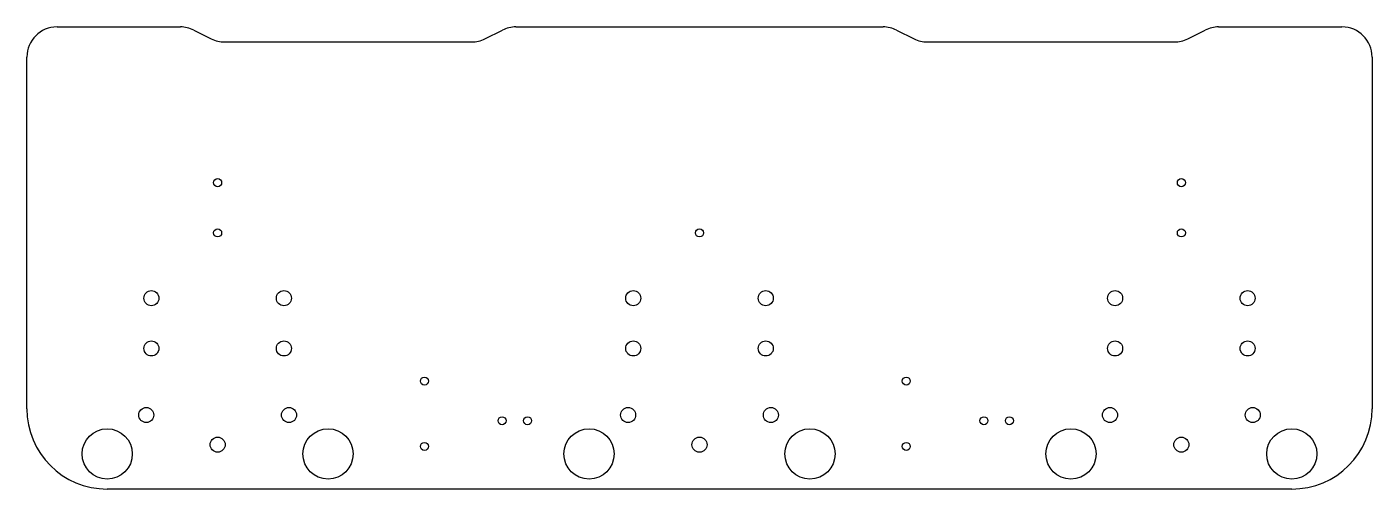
# Model space of a CAD drawing. Header units: millimetres. Extents: x -67 to 67, y 0 to 46.
import ezdxf

# ---------------------------------------------------------------- set-up
doc = ezdxf.new("R2010")
doc.units = ezdxf.units.MM

msp = doc.modelspace()

# ---------------------------------------------------------------- linework, layer by layer
at = {"color": 7, "linetype": 'Continuous', "lineweight": 25}
for p, q in [((-64, 46), (-51.71, 46)), ((-50.37, 45.68), (-48.63, 44.82)), ((-21.37, 44.82), (-19.63, 45.68)), ((-18.29, 46), (18.29, 46)), ((19.63, 45.68), (21.37, 44.82)), ((48.63, 44.82), (50.37, 45.68)), ((51.71, 46), (64, 46)), ((-47.29, 44.5), (-22.71, 44.5)), ((22.71, 44.5), (47.29, 44.5)), ((-67, 8), (-67, 43)), ((67, 43), (67, 8)), ((59, 0), (-59, 0))]:
    msp.add_line(p, q, dxfattribs=at)
for centre, radius in [((-48, 30.5), 0.4), ((48, 30.5), 0.4), ((-48, 25.5), 0.4), ((0, 25.5), 0.4), ((48, 25.5), 0.4), ((-54.6, 19), 0.75), ((-41.4, 19), 0.75), ((-6.6, 19), 0.75), ((6.6, 19), 0.75), ((41.4, 19), 0.75), ((54.6, 19), 0.75), ((-54.6, 14), 0.75), ((-41.4, 14), 0.75), ((-6.6, 14), 0.75), ((6.6, 14), 0.75), ((41.4, 14), 0.75), ((54.6, 14), 0.75), ((-27.4, 10.75), 0.4), ((20.6, 10.75), 0.4), ((-55.11, 7.37), 0.75), ((-40.89, 7.37), 0.75), ((-7.11, 7.37), 0.75), ((7.11, 7.37), 0.75), ((40.89, 7.37), 0.75), ((55.11, 7.37), 0.75), ((-19.67, 6.8), 0.4), ((-17.13, 6.8), 0.4), ((28.33, 6.8), 0.4), ((30.87, 6.8), 0.4), ((-59, 3.5), 2.5), ((-37, 3.5), 2.5), ((-11, 3.5), 2.5), ((11, 3.5), 2.5), ((37, 3.5), 2.5), ((59, 3.5), 2.5), ((-48, 4.42), 0.75), ((-27.4, 4.25), 0.4), ((0, 4.42), 0.75), ((20.6, 4.25), 0.4), ((48, 4.42), 0.75)]:
    msp.add_circle(centre, radius, dxfattribs=at)
for centre, radius, start, end in [((-64, 43), 3, 90, 180), ((-51.71, 43), 3, 63.4349, 90), ((-18.29, 43), 3, 90, 116.5651), ((18.29, 43), 3, 63.4349, 90), ((51.71, 43), 3, 90, 116.5651), ((64, 43), 3, 0, 90), ((-47.29, 47.5), 3, 243.4349, 270), ((-22.71, 47.5), 3, 270, 296.5651), ((22.71, 47.5), 3, 243.4349, 270), ((47.29, 47.5), 3, 270, 296.5651), ((-59, 8), 8, 180, 270), ((59, 8), 8, 270, 0)]:
    msp.add_arc(centre, radius, start, end, dxfattribs=at)

doc.saveas('drawing.dxf')
